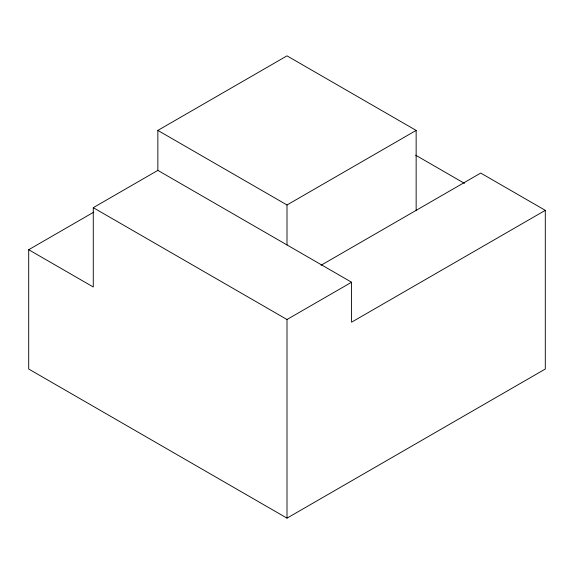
<?xml version="1.0" encoding="UTF-8"?>
<svg xmlns="http://www.w3.org/2000/svg" width="574" height="574" viewBox="0 0 574 574"><rect width="100%" height="100%" fill="white"/><g stroke="black" fill="none" stroke-linecap="round" stroke-linejoin="round"><path stroke-width="0.86" d="M93.792 212.136L28.7 249.719L28.7 369.025L287 518.15L545.3 369.025L545.3 210.349L351.575 322.193L351.575 282.229L157.85 170.378L157.85 130.413L287 55.85L416.15 130.413L416.15 210.349M28.7 249.719L93.275 287L93.275 207.666L157.85 170.378M157.85 130.413L287 204.975L416.15 130.413M321.031 265.267L480.725 173.068L545.3 210.349M93.275 207.666L287 319.51L351.575 282.229M415.633 155.174L464.452 183.357M287 204.975L287 244.947M287 319.51L287 518.15"/></g></svg>
